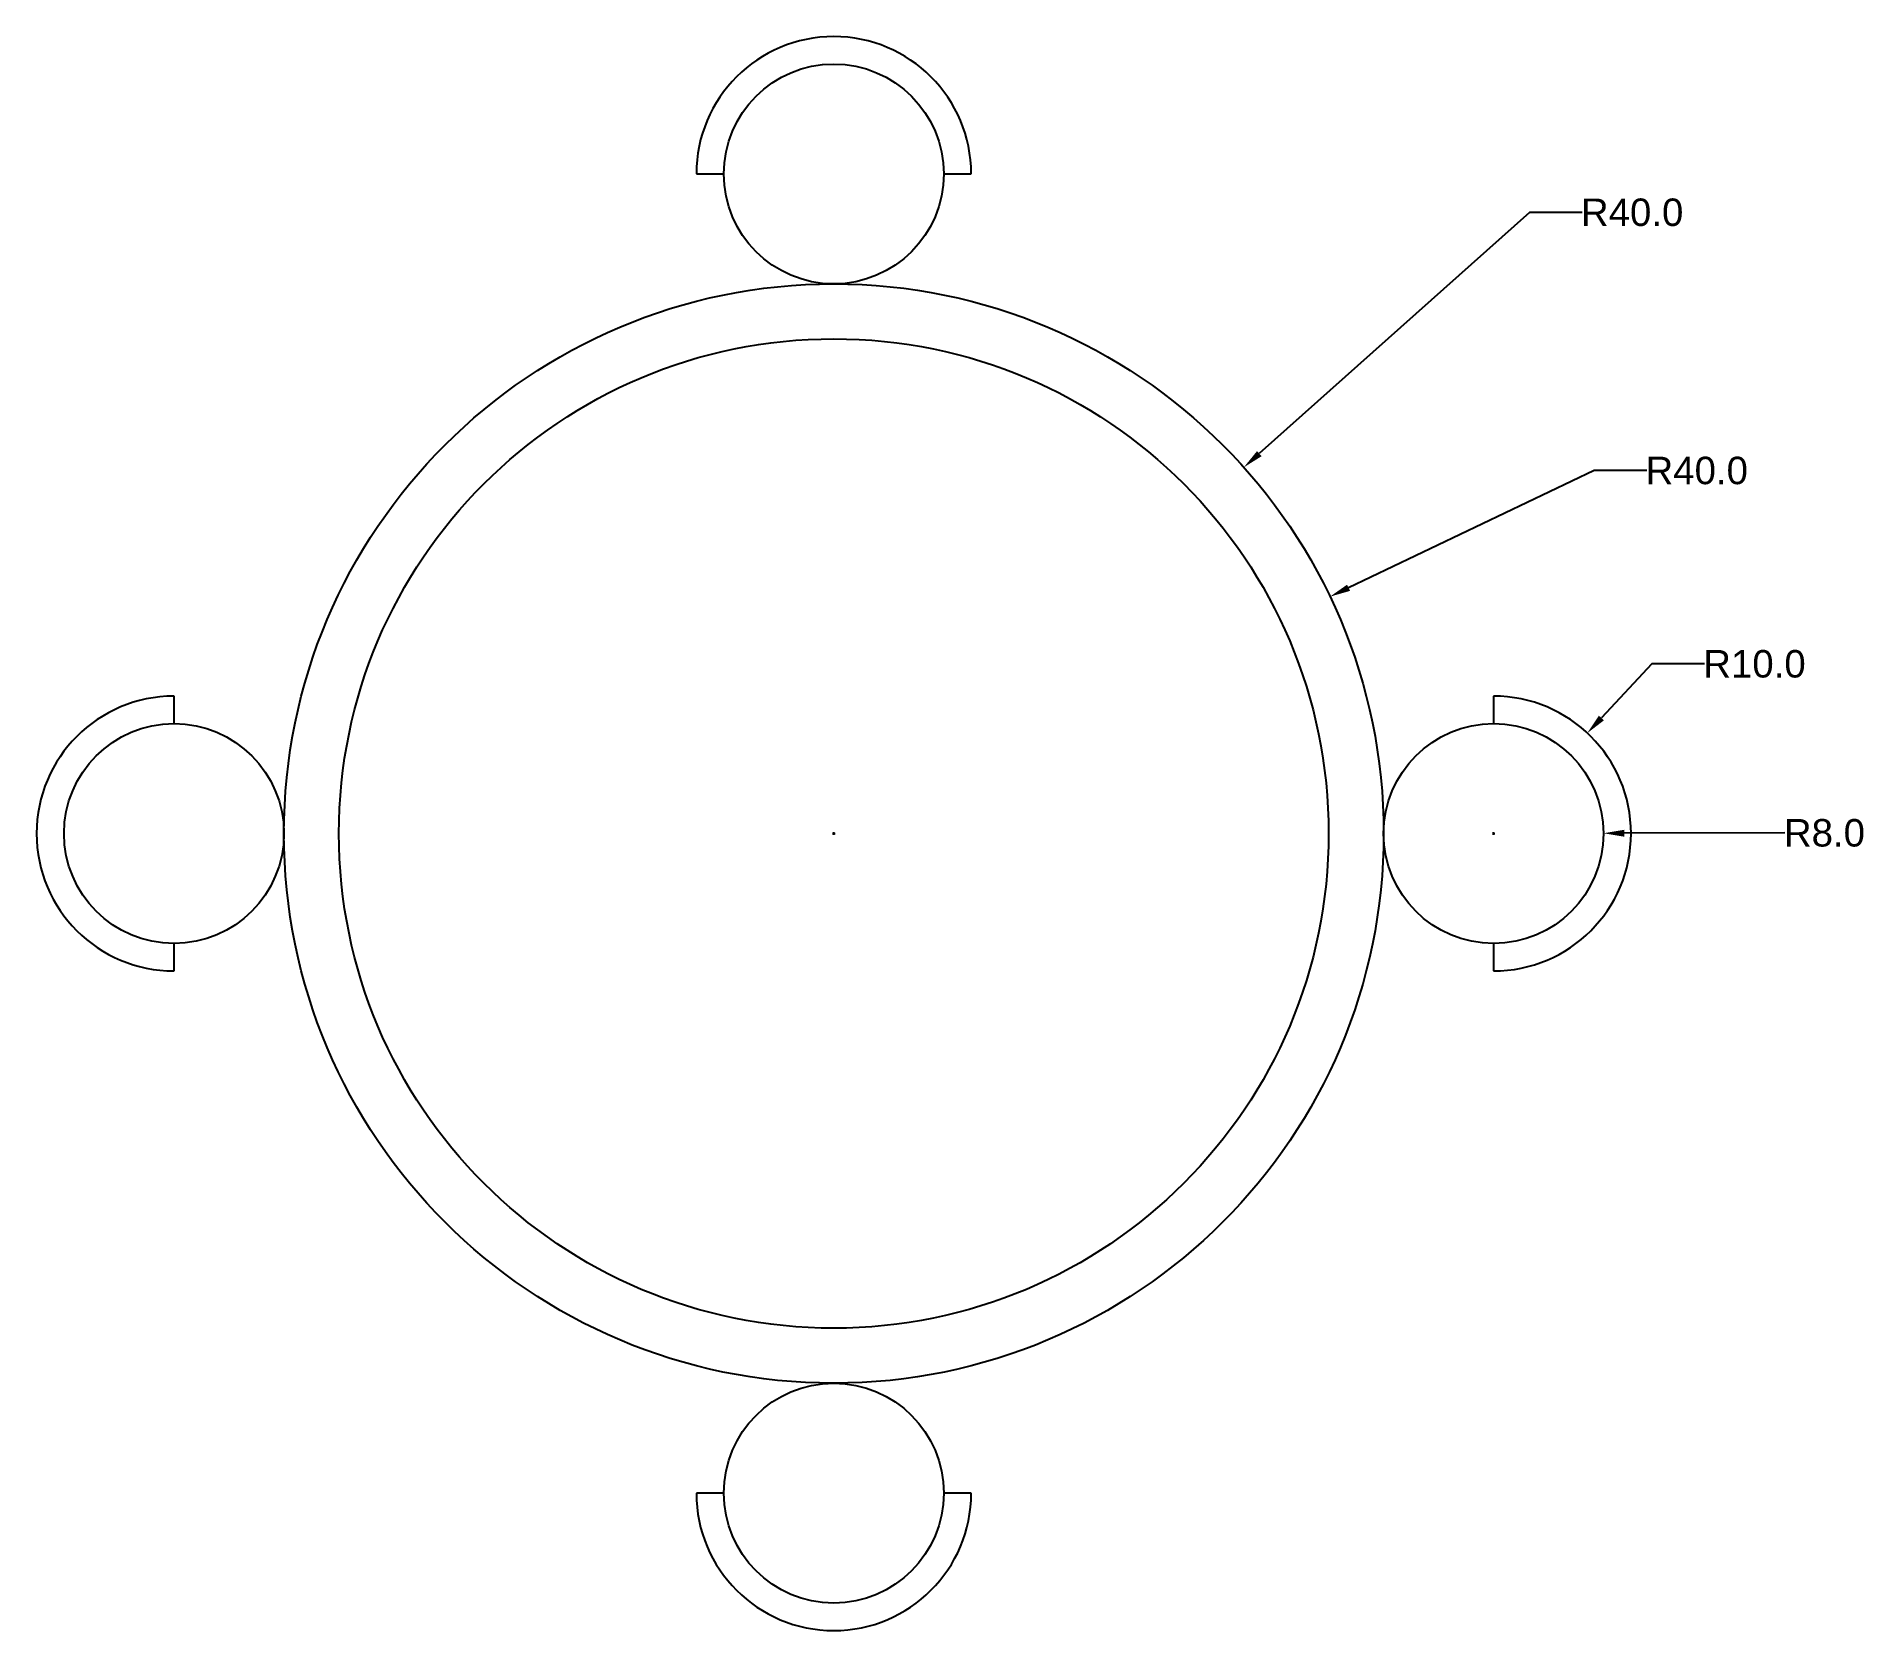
# Model space of a CAD drawing. Header units: millimetres. Extents: x 14 to 147, y 16 to 132.
import ezdxf

# ---------------------------------------------------------------- set-up
doc = ezdxf.new("R2010")
doc.units = ezdxf.units.MM
doc.header["$MEASUREMENT"] = 0
doc.styles.get("Standard").update_dxf_attribs({"font": 'arial.ttf'})
doc.dimstyles.new('krishna', dxfattribs={"dimtxt": 2, "dimasz": 1.5, "dimexe": 0.18, "dimexo": 0.0625, "dimgap": 0.09, "dimtad": 0, "dimtih": 1, "dimtoh": 1, "dimdec": 4, "dimzin": 0, "dimdsep": 46, "dimtxsty": 'Standard', "dimcen": 0.09, "dimadec": 0, "dimazin": 0, "dimtfac": 1, "dimtdec": 4, "dimtofl": 0, "dimtmove": 0, "dimatfit": 3, "dimfxl": 5, "dimfxlon": 1, "dimtolj": 1, "dimtzin": 0, "dimarcsym": 0})

# ---------------------------------------------------------------- blocks, each defined once
blk = doc.blocks.new('*D8')
at = {"color": 0, "lineweight": -2, "transparency": 16777216}
for p, q in [((131.58, 85.85), (127.91, 81.92)), ((135.41, 85.85), (131.58, 85.85)), ((119.98, 73.51), (120.16, 73.51)), ((120.07, 73.42), (120.07, 73.6))]:
    blk.add_line(p, q, dxfattribs=at)
at = {"color": 0, "transparency": 16777216}
blk.add_solid([(127.73, 82.09), (128.1, 81.75), (126.89, 80.82)], dxfattribs=at)
at = {"layer": 'Defpoints', "color": 0, "transparency": 16777216}
for p in [(126.89, 80.82), (120.07, 73.51)]:
    blk.add_point(p, dxfattribs=at)
at = {"color": 0, "transparency": 16777216, "insert": (139.05, 85.85), "char_height": 2, "attachment_point": 5}
blk.add_mtext('\\A1;R10.0', dxfattribs=at)
blk = doc.blocks.new('*D10')
at = {"color": 0, "lineweight": -2, "transparency": 16777216}
for p, q in [((122.68, 118.71), (103.02, 101.16)), ((126.51, 118.71), (122.68, 118.71)), ((71.98, 73.51), (72.16, 73.51)), ((72.07, 73.42), (72.07, 73.6))]:
    blk.add_line(p, q, dxfattribs=at)
at = {"color": 0, "transparency": 16777216}
blk.add_solid([(102.86, 101.34), (103.19, 100.97), (101.9, 100.16)], dxfattribs=at)
at = {"layer": 'Defpoints', "color": 0, "transparency": 16777216}
for p in [(101.9, 100.16), (72.07, 73.51)]:
    blk.add_point(p, dxfattribs=at)
at = {"color": 0, "transparency": 16777216, "insert": (130.15, 118.71), "char_height": 2, "attachment_point": 5}
blk.add_mtext('\\A1;R40.0', dxfattribs=at)
blk = doc.blocks.new('*D11')
at = {"color": 0, "lineweight": -2, "transparency": 16777216}
for p, q in [((127.38, 99.92), (109.52, 91.39)), ((131.21, 99.92), (127.38, 99.92)), ((71.98, 73.51), (72.16, 73.51)), ((72.07, 73.42), (72.07, 73.6))]:
    blk.add_line(p, q, dxfattribs=at)
at = {"color": 0, "transparency": 16777216}
blk.add_solid([(109.41, 91.62), (109.63, 91.17), (108.17, 90.75)], dxfattribs=at)
at = {"layer": 'Defpoints', "color": 0, "transparency": 16777216}
for p in [(108.17, 90.75), (72.07, 73.51)]:
    blk.add_point(p, dxfattribs=at)
at = {"color": 0, "transparency": 16777216, "insert": (134.85, 99.92), "char_height": 2, "attachment_point": 5}
blk.add_mtext('\\A1;R40.0', dxfattribs=at)
blk = doc.blocks.new('*D12')
at = {"color": 0, "lineweight": -2, "transparency": 16777216}
for p, q in [((119.98, 73.51), (120.16, 73.51)), ((120.07, 73.42), (120.07, 73.6)), ((141.27, 73.55), (129.57, 73.53))]:
    blk.add_line(p, q, dxfattribs=at)
at = {"color": 0, "transparency": 16777216}
blk.add_solid([(129.57, 73.78), (129.57, 73.28), (128.07, 73.53)], dxfattribs=at)
at = {"layer": 'Defpoints', "color": 0, "transparency": 16777216}
for p in [(120.07, 73.51), (128.07, 73.53)]:
    blk.add_point(p, dxfattribs=at)
at = {"color": 0, "transparency": 16777216, "insert": (144.14, 73.55), "char_height": 2, "attachment_point": 5}
blk.add_mtext('\\A1;R8.0', dxfattribs=at)

msp = doc.modelspace()

# ---------------------------------------------------------------- linework, layer by layer
for p, q in [((62.07, 121.51), (64.07, 121.51)), ((80.07, 121.51), (82.07, 121.51)), ((24.07, 81.51), (24.07, 83.51)), ((120.07, 83.51), (120.07, 81.51)), ((24.07, 63.51), (24.07, 65.51)), ((120.07, 65.51), (120.07, 63.51)), ((64.07, 25.51), (62.07, 25.51)), ((82.07, 25.51), (80.07, 25.51))]:
    msp.add_line(p, q)
for centre, radius in [((72.07, 121.51), 8), ((72.07, 73.51), 40), ((72.07, 73.51), 36), ((24.07, 73.51), 8), ((120.07, 73.51), 8), ((72.07, 25.51), 8)]:
    msp.add_circle(centre, radius)
for centre, start, end in [((72.07, 121.51), 0, 180), ((24.07, 73.51), 90, 270), ((120.07, 73.51), 270, 90), ((72.07, 25.51), 180, 0)]:
    msp.add_arc(centre, 10, start, end)

# ---------------------------------------------------------------- dimensions: what is measured, and where the dimension line sits
for center, mpoint, picture, middle in [((72.07, 73.51), (101.9, 100.16), '*D10', (130.15, 118.71)), ((72.07, 73.51), (108.17, 90.75), '*D11', (134.85, 99.92)), ((120.07, 73.51), (126.89, 80.82), '*D8', (139.05, 85.85)), ((120.07, 73.51), (128.07, 73.53), '*D12', (141.27, 73.55))]:
    dim = msp.add_radius_dim(center=center, mpoint=mpoint, dimstyle='krishna', override={"dimdec": 1})
    dim.commit()
    dim.dimension.update_dxf_attribs({"geometry": picture, "text_midpoint": middle, "dimtype": 164})

doc.saveas('drawing.dxf')
